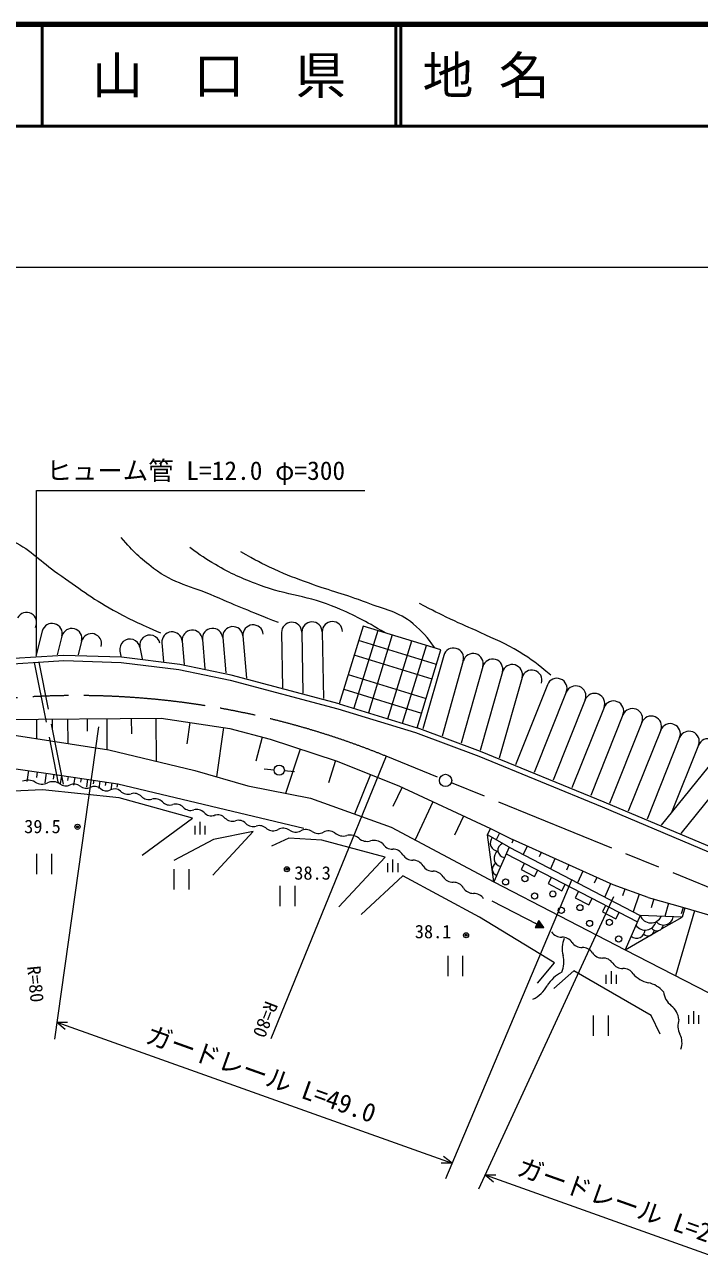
# Model space of a CAD drawing. Units: millimetres, scale not verified. Extents: x 40000 to 680000, y 20000 to 380000.
# Drawn here: x 331250 to 397610, y 259822 to 380000 of the extents above; entities that cross this region are included whole.
import ezdxf
from ezdxf.enums import TextEntityAlignment as Align

# ---------------------------------------------------------------- set-up
doc = ezdxf.new("R2010")
doc.units = ezdxf.units.MM
doc.header["$LTSCALE"] = 1000
doc.header["$PDMODE"] = 32
doc.header["$PDSIZE"] = 500
doc.linetypes.add('CHAIN', pattern=[18.5, 12, -1.5, 3.5, -1.5])
doc.linetypes.add('DASHED', pattern=[7.5, 6, -1.5])
for name, color, linetype, lineweight in [('M-BGD', 7, 'Continuous', 13), ('M-BMK', 2, 'CHAIN', 13), ('M-STR-HTXT', 7, 'Continuous', 13), ('M-TTL', 2, 'Continuous', 140), ('M-TTL-LINE', 7, 'Continuous', 50)]:
    doc.layers.add(name, color=color, linetype=linetype, lineweight=lineweight)
doc.layers.add('M-TTL-TXT', color=7, linetype='Continuous')
doc.styles.add('ＭＳ ゴシック', font='')
doc.styles.get('ＭＳ ゴシック').set_extended_font_data('MS Gothic')

msp = doc.modelspace()

# ---------------------------------------------------------------- linework, layer by layer
at = {"layer": 'M-BGD'}
for p, q in [((333000, 320401), (332357, 317926)), ((334935, 319898), (334457, 318057)), ((350737, 319748), (351035, 316278)), ((352729, 319919), (353087, 315764)), ((356517, 320245), (356615, 314828)), ((358517, 320281), (358625, 314293)), ((360516, 320318), (360636, 313759)), ((365975, 320454), (363631, 312804)), ((367409, 320014), (365066, 312365)), ((336871, 319396), (336523, 318054)), ((342603, 318806), (342830, 317661)), ((344759, 319234), (344916, 317406)), ((346751, 319405), (346948, 317119)), ((348744, 319577), (348991, 316699)), ((371750, 317115), (364101, 319459)), ((366978, 311779), (369321, 319428)), ((368412, 311340), (370755, 318989)), ((335101, 318003), (327998, 317556)), ((340790, 317817), (335101, 318003)), ((340641, 318416), (340740, 317916)), ((346517, 317110), (340790, 317817)), ((371311, 315681), (363662, 318024)), ((372462, 318005), (370424, 310790)), ((374386, 317462), (372303, 310084)), ((351574, 316069), (346517, 317110)), ((362197, 313244), (351574, 316069)), ((363076, 316112), (370725, 313769)), ((376311, 316918), (374182, 309377)), ((378236, 316375), (376060, 308671)), ((380161, 315831), (377923, 307909)), ((382656, 315126), (379510, 307260)), ((362637, 314678), (370286, 312335)), ((384513, 314384), (381360, 306502)), ((386370, 313641), (383211, 305743)), ((388227, 312898), (385062, 304985)), ((324282, 311691), (344673, 311823)), ((332431, 311744), (332444, 309830)), ((333962, 311754), (333968, 310797)), ((335493, 311764), (335508, 309360)), ((337416, 311776), (337424, 310574)), ((339339, 311789), (339359, 308769)), ((341755, 311804), (341765, 310294)), ((344171, 311820), (344198, 307618)), ((344673, 311823), (351426, 310830)), ((347502, 311407), (347197, 309328)), ((390084, 312155), (386912, 304227)), ((391941, 311412), (388761, 303463)), ((350828, 310918), (350117, 306082)), ((351426, 310830), (355398, 309771)), ((376081, 308557), (369846, 310900)), ((393798, 310670), (390604, 302685)), ((315212, 309109), (334941, 306196)), ((354620, 309978), (353991, 307617)), ((355398, 309771), (361886, 307652)), ((395655, 309927), (392447, 301908)), ((397512, 309184), (394868, 302576)), ((358350, 308807), (356926, 304445)), ((361840, 307667), (361128, 305487)), ((388241, 303574), (376081, 308557)), ((399543, 308372), (393849, 301312)), ((331639, 306694), (331479, 305607)), ((332509, 306567), (332429, 306023)), ((354801, 306858), (355797, 306775)), ((356794, 306692), (357791, 306609)), ((361886, 307652), (368043, 305203)), ((401099, 307116), (395766, 300503)), ((333378, 306439), (333240, 305496)), ((334132, 306328), (334063, 305857)), ((334886, 306217), (334766, 305398)), ((334941, 306196), (340436, 305401)), ((335541, 306121), (335481, 305711)), ((336196, 306025), (336081, 305238)), ((336826, 305932), (336768, 305539)), ((337455, 305839), (337344, 305083)), ((338060, 305751), (338004, 305373)), ((338665, 305662), (338558, 304935)), ((339246, 305576), (339193, 305213)), ((339827, 305491), (339725, 304792)), ((340386, 305409), (340335, 305059)), ((340436, 305401), (358708, 301032)), ((365251, 306313), (363700, 302415)), ((368362, 305053), (367471, 303154)), ((368043, 305203), (377052, 300980)), ((371401, 303629), (369645, 299882)), ((400401, 298442), (388241, 303574)), ((374398, 302224), (373520, 300351)), ((348026, 300395), (348026, 301270)), ((348526, 300395), (348526, 301645)), ((349026, 300395), (349026, 301270)), ((377950, 300540), (377627, 299881)), ((378885, 299153), (376755, 300386)), ((379298, 299883), (379147, 299548)), ((380665, 299265), (380286, 298426)), ((332442, 298510), (332442, 296510)), ((333942, 296510), (333942, 298510)), ((378885, 299153), (377397, 295756)), ((378603, 298510), (391501, 291816)), ((378885, 299153), (391783, 292458)), ((382032, 298648), (381842, 298228)), ((345937, 297011), (345937, 295011)), ((347437, 295011), (347437, 297011)), ((366973, 296715), (366973, 297590)), ((367473, 296715), (367473, 297965)), ((367973, 296715), (367973, 297590)), ((380393, 297582), (380070, 296960)), ((380070, 296960), (381401, 296269)), ((381401, 296269), (381724, 296891)), ((383399, 298030), (382952, 297042)), ((384766, 297413), (384543, 296918)), ((377397, 295756), (390295, 289062)), ((383055, 296200), (382733, 295578)), ((386133, 296795), (385619, 295658)), ((387500, 296177), (387243, 295609)), ((356364, 295375), (356364, 293375)), ((357864, 293375), (357864, 295375)), ((382733, 295578), (384064, 294887)), ((384064, 294887), (384387, 295509)), ((385718, 294818), (385395, 294196)), ((388867, 295560), (388286, 294273)), ((390273, 295039), (390037, 294374)), ((391687, 294539), (391080, 292823)), ((377179, 293882), (381633, 291609)), ((385395, 294196), (386727, 293505)), ((386727, 293505), (387049, 294127)), ((388381, 293435), (388058, 292814)), ((393112, 294072), (392860, 293197)), ((394553, 293657), (394181, 292363)), ((395995, 293243), (395809, 292596)), ((388058, 292814), (389389, 292123)), ((389389, 292123), (389712, 292744)), ((391783, 292458), (390295, 289062)), ((397120, 292913), (395243, 286532)), ((396161, 293195), (409354, 289314)), ((381410, 291723), (381633, 291609)), ((381803, 291944), (381463, 291275)), ((381463, 291275), (382301, 291269)), ((381474, 291298), (381519, 291275)), ((381485, 291320), (381574, 291275)), ((381497, 291342), (381630, 291274)), ((381508, 291365), (381686, 291274)), ((381519, 291387), (381742, 291273)), ((381531, 291409), (381798, 291273)), ((381542, 291431), (381854, 291272)), ((381554, 291454), (381910, 291272)), ((381565, 291476), (381966, 291271)), ((381576, 291498), (382022, 291271)), ((381588, 291520), (382078, 291270)), ((381599, 291543), (382133, 291270)), ((381610, 291565), (382189, 291270)), ((381622, 291587), (382245, 291269)), ((381633, 291609), (382301, 291269)), ((381644, 291632), (382268, 291314)), ((381656, 291654), (382235, 291359)), ((381667, 291676), (382202, 291404)), ((381679, 291699), (382168, 291449)), ((381690, 291721), (382135, 291494)), ((381701, 291743), (382102, 291539)), ((381713, 291765), (382069, 291584)), ((381724, 291788), (382036, 291629)), ((381735, 291810), (382003, 291674)), ((381747, 291832), (381969, 291719)), ((381758, 291854), (381936, 291764)), ((381769, 291877), (381903, 291809)), ((381781, 291899), (381870, 291854)), ((381792, 291921), (381837, 291899)), ((382301, 291269), (381803, 291944)), ((390295, 289062), (393583, 290958)), ((372857, 288492), (372857, 286492)), ((374357, 286492), (374357, 288492)), ((390295, 289062), (399668, 284269)), ((388441, 285742), (388441, 286617)), ((388941, 285742), (388941, 286992)), ((389441, 285742), (389441, 286617)), ((387169, 282631), (387169, 280631)), ((388669, 280631), (388669, 282631)), ((396551, 281790), (396551, 282665)), ((397051, 281790), (397051, 283040)), ((397551, 281790), (397551, 282665))]:
    msp.add_line(p, q, dxfattribs=at)
at = {"layer": 'M-BGD', "linetype": 'DASHED'}
for p, q in [((332197, 317319), (334572, 305412)), ((335092, 305359), (332700, 317351))]:
    msp.add_line(p, q, dxfattribs=at)
at = {"layer": 'M-BGD'}
msp.add_lwpolyline([(369846, 310900), (372190, 318550), (364541, 320893), (362197, 313244)], close=True, dxfattribs=at)
for points in [[(328044, 317058), (335108, 317502), (340751, 317318), (346436, 316616), (351460, 315582), (362060, 312763), (369685, 310427), (375898, 308092), (388049, 303112), (400206, 297982), (429636, 285457), (441194, 280401), (451399, 276755), (455889, 275697), (463922, 274027), (471449, 272843), (480844, 272284)], [(324282, 311691), (324748, 311012), (339556, 308738), (348010, 306698), (353199, 305182), (359367, 303963)], [(342819, 298384), (347785, 302025), (340568, 304011), (333021, 304806), (328739, 304604), (324878, 301032), (320177, 297126)], [(359367, 303963), (367301, 301129), (377397, 295756)], [(349771, 296398), (353743, 300701), (349837, 299906), (345931, 297854)], [(377397, 295756), (376755, 300386), (377052, 300980), (379220, 299918)], [(362151, 293286), (366719, 298185), (360496, 299840), (357252, 300039), (355530, 299244)], [(392559, 294231), (389106, 295452), (379220, 299918)], [(381681, 285805), (383336, 287791), (375988, 292293), (368440, 296331), (364336, 292558)], [(392559, 294231), (396161, 293195), (395902, 292295)], [(393884, 291132), (395902, 292295), (391783, 292458)], [(393730, 280773), (392870, 282627), (385256, 286997), (383270, 285275)]]:
    msp.add_lwpolyline(points, dxfattribs=at)
for centre, radius in [((356296, 306733), 500), ((336464, 301164), 100), ((336464, 301164), 80), ((336464, 301164), 60), ((336464, 301164), 40), ((336464, 301164), 20), ((336464, 301164), 20), ((357053, 296993), 100), ((357053, 296993), 80), ((357053, 296993), 60), ((357053, 296993), 40), ((357053, 296993), 20), ((357053, 296993), 20), ((378543, 295746), 300), ((380440, 296066), 300), ((381393, 294365), 300), ((383188, 294571), 300), ((384028, 292951), 300), ((385849, 293229), 300), ((388751, 291778), 300), ((386798, 291671), 300), ((374663, 290505), 100), ((374663, 290505), 80), ((374663, 290505), 60), ((374663, 290505), 40), ((374663, 290505), 20), ((374663, 290505), 20), ((389662, 290140), 300)]:
    msp.add_circle(centre, radius, dxfattribs=at)
for centre, radius, start, end in [((331452, 321229), 1000, 331.8584, 151.8584), ((333968, 320150), 1000, 345.43972, 165.43972), ((353725, 320005), 1000, 4.9157, 184.9157), ((357517, 320263), 1000, 1.04163, 181.04163), ((359516, 320300), 1000, 1.04163, 181.04163), ((361516, 320336), 1000, 1.04163, 181.04163), ((335903, 319647), 1000, 345.43972, 165.43972), ((337839, 319144), 1000, 345.43972, 165.43972), ((343583, 319001), 1000, 11.22574, 191.22574), ((345755, 319319), 1000, 4.9157, 184.9157), ((347748, 319491), 1000, 4.9157, 184.9157), ((349740, 319662), 1000, 4.9157, 184.9157), ((351733, 319834), 1000, 4.9157, 184.9157), ((341622, 318611), 1000, 11.22574, 191.22574), ((373424, 317733), 1000, 344.22993, 164.22993), ((375349, 317190), 1000, 344.22993, 164.22993), ((377274, 316646), 1000, 344.22993, 164.22993), ((379198, 316103), 1000, 344.22993, 164.22993), ((381123, 315559), 1000, 344.22993, 164.22993), ((383584, 314755), 1000, 338.19859, 158.19859), ((385441, 314012), 1000, 338.19859, 158.19859), ((387298, 313269), 1000, 338.19859, 158.19859), ((389155, 312527), 1000, 338.19859, 158.19859), ((391012, 311784), 1000, 338.19859, 158.19859), ((392869, 311041), 1000, 338.19859, 158.19859), ((394726, 310298), 1000, 338.19859, 158.19859), ((396583, 309555), 1000, 338.19859, 158.19859), ((398440, 308813), 1000, 338.19859, 158.19859), ((331606, 304417), 1330, 58.91766, 113.8654), ((332979, 306695), 1330, 238.91766, 293.8654), ((334056, 304262), 1330, 58.91766, 113.8654), ((335331, 306094), 909, 229.64753, 296.41595), ((336140, 304466), 909, 49.64753, 116.41595), ((337317, 305851), 909, 229.64753, 296.41595), ((338126, 304223), 909, 49.64753, 116.41595), ((339303, 305609), 909, 229.64753, 296.41595), ((340112, 303980), 909, 49.64753, 116.41595), ((341429, 305374), 1011, 223.91857, 287.14084), ((342025, 303442), 1011, 43.91857, 107.14084), ((343481, 304845), 1011, 223.91857, 287.14084), ((344077, 302913), 1011, 43.91857, 107.14084), ((345534, 304315), 1011, 223.91857, 287.14084), ((346130, 302383), 1011, 43.91857, 107.14084), ((347586, 303785), 1011, 223.91857, 287.14084), ((348182, 301853), 1011, 43.91857, 107.14084), ((349638, 303256), 1011, 223.91857, 287.14084), ((350234, 301324), 1011, 43.91857, 107.14084), ((351691, 302726), 1011, 223.91857, 287.14084), ((352286, 300794), 1011, 43.91857, 107.14084), ((353743, 302197), 1011, 223.91857, 287.14084), ((354339, 300264), 1011, 43.91857, 107.14084), ((355681, 301894), 1114, 236.51785, 296.68272), ((356682, 299904), 1114, 56.51785, 116.68272), ((357910, 301762), 1114, 236.51785, 296.68272), ((358910, 299772), 1114, 56.51785, 116.68272), ((360139, 301630), 1114, 236.51785, 296.68272), ((361139, 299640), 1114, 56.51785, 116.68272), ((362591, 301542), 1284, 229.33077, 285.27006), ((363267, 299065), 1284, 49.33077, 105.27006), ((364941, 301013), 1284, 229.33077, 285.27006), ((365617, 298535), 1284, 49.33077, 105.27006), ((367427, 300109), 1142, 211.64375, 271.02834), ((377829, 299574), 795, 138.01946, 266.88229), ((378498, 298861), 716, 111.41052, 265.7388), ((367468, 297824), 1142, 31.64375, 91.02834), ((369413, 299023), 1142, 211.64375, 271.02834), ((378240, 298078), 836, 122.90161, 257.3563), ((369454, 296738), 1142, 31.64375, 91.02834), ((371399, 297937), 1142, 211.64375, 271.02834), ((377858, 296990), 627, 115.57531, 253.08328), ((371440, 295653), 1142, 31.64375, 91.02834), ((373385, 296851), 1142, 211.64375, 271.02834), ((373426, 294567), 1142, 31.64375, 91.02834), ((375371, 295766), 1142, 211.64375, 271.02834), ((375412, 293481), 1142, 31.64375, 91.02834), ((392829, 292826), 1109, 199.36318, 336.10009), ((394071, 292487), 973, 221.45202, 350.68704), ((384019, 291452), 1130, 213.01018, 272.72891), ((391430, 291030), 819, 228.57934, 358.64844), ((392268, 292119), 1109, 214.79475, 345.55058), ((392533, 291088), 638, 230.20768, 350.92512), ((393417, 291594), 657, 216.60416, 353.03946), ((384127, 289195), 1130, 33.01018, 92.72891), ((386501, 289201), 2408, 155.44726, 196.10878), ((386022, 290426), 1130, 213.01018, 272.72891), ((381874, 287865), 2408, 335.44726, 16.10878), ((386129, 288169), 1130, 33.01018, 92.72891), ((388024, 289400), 1130, 213.01018, 272.72891), ((388132, 287142), 1130, 33.01018, 92.72891), ((390027, 288374), 1130, 213.01018, 272.72891), ((390135, 286116), 1130, 33.01018, 92.72891), ((385447, 283951), 3224, 115.38473, 150.47521), ((393082, 288377), 2590, 219.43996, 258.63252), ((379835, 287129), 3224, 295.38473, 330.47521), ((392061, 283299), 2590, 39.43996, 78.63252), ((396137, 285216), 2093, 187.46775, 231.11497), ((393509, 281958), 2093, 7.46775, 51.11497), ((397331, 281617), 1851, 160.67557, 207.12542), ((394036, 279929), 1851, 340.67557, 27.12542)]:
    msp.add_arc(centre, radius, start, end, dxfattribs=at)
for points, knots in [([(274939, 311308), (276227, 312109), (276569, 312323), (277593, 313006), (278659, 313717), (279346, 314009), (280283, 314882), (281753, 316251), (282313, 317270), (283645, 318774), (284423, 319654), (284710, 320315), (285662, 321004), (286173, 321374), (286522, 321556), (287148, 321641), (288398, 321811), (289101, 321381), (290333, 321110), (292117, 320718), (293063, 320259), (294863, 319942), (296676, 319623), (297729, 319582), (299569, 319659), (301942, 319759), (303275, 319991), (305585, 320544), (307941, 321107), (309205, 321661), (311424, 322632), (313797, 323670), (315073, 324376), (317334, 325640), (319008, 326576), (319766, 327424), (321510, 328223), (322833, 328830), (323608, 329114), (325013, 329497), (325936, 329748), (326464, 330004), (327419, 329957), (328521, 329903), (329158, 329707), (330144, 329214), (332032, 328271), (332798, 327265), (334532, 326064), (336632, 324611), (337746, 323687), (339982, 322455), (341742, 321485), (342408, 321172), (344618, 320225)], [0, 0, 0, 0, 1, 1, 1, 2, 2, 2, 3, 3, 3, 4, 4, 4, 5, 5, 5, 6, 6, 6, 7, 7, 7, 8, 8, 8, 9, 9, 9, 10, 10, 10, 11, 11, 11, 12, 12, 12, 13, 13, 13, 14, 14, 14, 15, 15, 15, 16, 16, 16, 17, 17, 17, 18, 18, 18, 18]), ([(356209, 321222), (353186, 322433), (352386, 322752), (349967, 323806), (347595, 324838), (346009, 324999), (343943, 326556), (342573, 327590), (342021, 328110), (340765, 329592)], [0, 0, 0, 0, 1, 1, 1, 2, 2, 2, 3, 3, 3, 3]), ([(366691, 320234), (364586, 321483), (363870, 321839), (361967, 322667), (359096, 323916), (357209, 323832), (354283, 324944), (352563, 325597), (351598, 325999), (350014, 326936), (349002, 327535), (348634, 327768), (347501, 328596)], [0, 0, 0, 0, 1, 1, 1, 2, 2, 2, 3, 3, 3, 4, 4, 4, 4]), ([(371586, 318735), (370806, 319869), (370410, 320300), (369461, 321102), (367953, 322375), (366695, 322464), (364860, 323189), (362713, 324037), (361431, 324292), (359263, 325086), (357897, 325587), (357124, 325855), (355801, 326462), (354490, 327063), (354046, 327312), (352528, 328169)], [0, 0, 0, 0, 1, 1, 1, 2, 2, 2, 3, 3, 3, 4, 4, 4, 5, 5, 5, 5]), ([(382978, 316074), (381616, 317205), (381167, 317561), (379895, 318351), (378474, 319234), (377567, 319535), (376054, 320248), (374914, 320786), (374252, 321036), (373113, 321576), (371915, 322145), (371530, 322345), (370077, 323094)], [0, 0, 0, 0, 1, 1, 1, 2, 2, 2, 3, 3, 3, 4, 4, 4, 4])]:
    msp.add_open_spline(points, degree=3, knots=knots, dxfattribs=at)
for p in [(336464, 301164), (357053, 296993), (374663, 290505)]:
    msp.add_point(p, dxfattribs=at)
at = {"layer": 'M-BMK'}
msp.add_line((440398, 278177), (366805, 308096), dxfattribs=at)
at = {"layer": 'M-BMK', "color": 3, "linetype": 'Continuous'}
msp.add_circle((372649, 305720), 600, dxfattribs=at)
at = {"layer": 'M-BMK'}
msp.add_arc((336378, 233448), 80610, 67.82399, 96.12788, dxfattribs=at)
at = {"layer": 'M-STR-HTXT'}
for p, q in [((106578, 356143), (489442, 356143)), ((332440, 318066), (332440, 334198)), ((332440, 334198), (364703, 334198)), ((338536, 310985), (334190, 280281)), ((366805, 308096), (355481, 280315)), ((385067, 295972), (372627, 266578)), ((389140, 294268), (375883, 265544)), ((334427, 281959), (373279, 268117)), ((334427, 281959), (335252, 281293)), ((334427, 281959), (335487, 281953)), ((373279, 268117), (372219, 268123)), ((373279, 268117), (372454, 268782)), ((376535, 266957), (404175, 257109)), ((376535, 266957), (377359, 266292)), ((376535, 266957), (377594, 266951))]:
    msp.add_line(p, q, dxfattribs=at)
at = {"layer": 'M-TTL'}
msp.add_line((680000, 380000), (40000, 380000), dxfattribs=at)
at = {"layer": 'M-TTL-LINE'}
for p, q in [((333000, 380000), (333000, 370000)), ((367750, 380000), (367750, 370000)), ((368250, 380000), (368250, 370000)), ((40000, 370000), (680000, 370000))]:
    msp.add_line(p, q, dxfattribs=at)

# ---------------------------------------------------------------- texts
at = {"layer": 'M-BGD', "style": 'ＭＳ ゴシック'}
for s, p in [('39.5', (333021, 300142)), ('38.3', (359569, 295573)), ('38.1', (371419, 289814))]:
    msp.add_text(s, height=1320, dxfattribs=at).set_placement(p, align=Align.BOTTOM_CENTER)
at = {"layer": 'M-STR-HTXT', "style": 'ＭＳ ゴシック'}
msp.add_text('ヒューム管 L=12.0 φ=300', height=1833, dxfattribs=at).set_placement((348093, 334698), align=Align.BOTTOM_CENTER)
for rotation, p in [(275.749, (331473, 283819)), (248.901, (353307, 280928))]:
    msp.add_text('R=80', height=1320, rotation=rotation, dxfattribs=at).set_placement(p, align=Align.BOTTOM_RIGHT)
for s, p in [('ガードレール L=49.0', (354021, 275509)), ('ガードレール L=29.0', (390523, 262504))]:
    msp.add_text(s, height=1833, rotation=340.39, dxfattribs=at).set_placement(p, align=Align.BOTTOM_CENTER)
at = {"layer": 'M-TTL-TXT', "style": 'ＭＳ ゴシック'}
msp.add_text('地 名', height=3666, dxfattribs=at).set_placement((370380, 375000), align=Align.MIDDLE_LEFT)
msp.add_text('山\u3000口\u3000県', height=3666, dxfattribs=at).set_placement((350375, 375000), align=Align.MIDDLE_CENTER)

doc.saveas('drawing.dxf')
